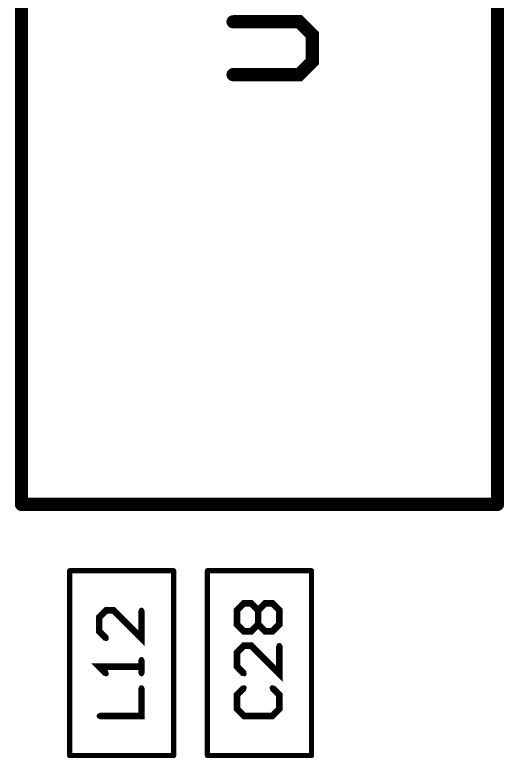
# Model space of a CAD drawing. Extents: x -4.2 to 14.8, y -3.5 to 8.8.
# Drawn here: x 0.00711 to 0.00748, y 0.001838 to 0.0024 of the extents above; entities that cross this region are included whole.
import ezdxf

# ---------------------------------------------------------------- set-up
doc = ezdxf.new("R2010")
doc.units = 0
doc.layers.add('2D_LINE_00', color=1, linetype='CONTINUOUS')

# ---------------------------------------------------------------- blocks, each defined once
blk = doc.blocks.new('SMOOTH_0$00001')
at = {"const_width": 0.00000499}
blk.add_lwpolyline([(-0.00000249, 0, 1), (0.00000249, 0, 1)], format="xyb", close=True, dxfattribs=at)
blk = doc.blocks.new('DRAWING_36')
at = {"layer": '2D_LINE_00', "const_width": 0.00001}
blk.add_lwpolyline([(0, 0), (0, 0.00083), (0.00036, 0.00083)], dxfattribs=at)
at = {"layer": '2D_LINE_00'}
blk.add_blockref('SMOOTH_0$00001', (0, 0), dxfattribs=at)
blk = doc.blocks.new('DRAWING_37')
at = {"layer": '2D_LINE_00', "const_width": 0.00001}
blk.add_lwpolyline([(0, 0), (0, 0.00083)], dxfattribs=at)
at = {"layer": '2D_LINE_00'}
blk.add_blockref('SMOOTH_0$00001', (0, 0), dxfattribs=at)
blk = doc.blocks.new('DRAWING_38')
at = {"layer": '2D_LINE_00', "const_width": 0.00001}
blk.add_lwpolyline([(0, 0), (0.00036, 0)], dxfattribs=at)
at = {"layer": '2D_LINE_00'}
for p in [(0, 0), (0.00036, 0)]:
    blk.add_blockref('SMOOTH_0$00001', p, dxfattribs=at)
blk = doc.blocks.new('DRAWING_316')
at = {"layer": '2D_LINE_00', "const_width": 0.00001}
blk.add_lwpolyline([(0, 0), (0.00005, 0), (0.00006, 0.00001), (0.00006, 0.00002997), (0.00005, 0.00003997), (0, 0.00003997)], dxfattribs=at)
at = {"layer": '2D_LINE_00'}
for p in [(0, 0.00003997), (0.00005, 0.00003997), (0.00006, 0.00002997), (0.00006, 0.00001), (0, 0), (0.00005, 0)]:
    blk.add_blockref('SMOOTH_0$00001', p, dxfattribs=at)
blk = doc.blocks.new('SMOOTH_0$000003937')
at = {"const_width": 0.00000197}
blk.add_lwpolyline([(-0.00000097, 0, 1), (0.00000097, 0, 1)], format="xyb", close=True, dxfattribs=at)
blk = doc.blocks.new('DRAWING_865')
at = {"layer": '2D_LINE_00', "const_width": 0.00000394}
blk.add_lwpolyline([(0, 0), (0.00007874, 0)], dxfattribs=at)
at = {"layer": '2D_LINE_00'}
for p in [(0, 0), (0.00007874, 0)]:
    blk.add_blockref('SMOOTH_0$000003937', p, dxfattribs=at)
blk = doc.blocks.new('DRAWING_866')
at = {"layer": '2D_LINE_00', "const_width": 0.00000394}
blk.add_lwpolyline([(0, 0), (0, 0.00013974)], dxfattribs=at)
at = {"layer": '2D_LINE_00'}
for p in [(0, 0.00013974), (0, 0)]:
    blk.add_blockref('SMOOTH_0$000003937', p, dxfattribs=at)
blk = doc.blocks.new('DRAWING_867')
at = {"layer": '2D_LINE_00', "const_width": 0.00000394}
blk.add_lwpolyline([(0, 0), (0, 0.00013974)], dxfattribs=at)
at = {"layer": '2D_LINE_00'}
for p in [(0, 0.00013974), (0, 0)]:
    blk.add_blockref('SMOOTH_0$000003937', p, dxfattribs=at)
blk = doc.blocks.new('DRAWING_868')
at = {"layer": '2D_LINE_00', "const_width": 0.00000394}
blk.add_lwpolyline([(0, 0), (0.00007874, 0)], dxfattribs=at)
at = {"layer": '2D_LINE_00'}
for p in [(0, 0), (0.00007874, 0)]:
    blk.add_blockref('SMOOTH_0$000003937', p, dxfattribs=at)
blk = doc.blocks.new('DRAWING_897')
at = {"layer": '2D_LINE_00', "const_width": 0.00000394}
blk.add_lwpolyline([(0, 0), (0.00007871, 0)], dxfattribs=at)
at = {"layer": '2D_LINE_00'}
for p in [(0, 0), (0.00007871, 0)]:
    blk.add_blockref('SMOOTH_0$000003937', p, dxfattribs=at)
blk = doc.blocks.new('DRAWING_898')
at = {"layer": '2D_LINE_00', "const_width": 0.00000394}
blk.add_lwpolyline([(0, 0), (0, 0.00013974)], dxfattribs=at)
at = {"layer": '2D_LINE_00'}
for p in [(0, 0.00013974), (0, 0)]:
    blk.add_blockref('SMOOTH_0$000003937', p, dxfattribs=at)
blk = doc.blocks.new('DRAWING_899')
at = {"layer": '2D_LINE_00', "const_width": 0.00000394}
blk.add_lwpolyline([(0, 0), (0, 0.00013974)], dxfattribs=at)
at = {"layer": '2D_LINE_00'}
for p in [(0, 0.00013974), (0, 0)]:
    blk.add_blockref('SMOOTH_0$000003937', p, dxfattribs=at)
blk = doc.blocks.new('DRAWING_900')
at = {"layer": '2D_LINE_00', "const_width": 0.00000394}
blk.add_lwpolyline([(0, 0), (0.00007871, 0)], dxfattribs=at)
at = {"layer": '2D_LINE_00'}
for p in [(0, 0), (0.00007871, 0)]:
    blk.add_blockref('SMOOTH_0$000003937', p, dxfattribs=at)
blk = doc.blocks.new('DRAWING_2657')
at = {"layer": '2D_LINE_00', "const_width": 0.00000501}
blk.add_lwpolyline([(0, 0), (0.00003199, 0), (0.00003199, 0.00002134)], dxfattribs=at)
at = {"layer": '2D_LINE_00'}
for p in [(0.00003199, 0.00002134), (0, 0), (0.00003199, 0)]:
    blk.add_blockref('SMOOTH_0$000003937', p, dxfattribs=at)
blk = doc.blocks.new('DRAWING_2658')
at = {"layer": '2D_LINE_00', "const_width": 0.00000501}
blk.add_lwpolyline([(0, 0), (0, 0.00001066), (0, 0.00000533), (-0.00003199, 0.00000533), (-0.00002667, 0)], dxfattribs=at)
at = {"layer": '2D_LINE_00'}
for p in [(0, 0.00001066), (-0.00003199, 0.00000533), (0, 0.00000533), (-0.00002667, 0), (0, 0)]:
    blk.add_blockref('SMOOTH_0$000003937', p, dxfattribs=at)
blk = doc.blocks.new('DRAWING_2659')
at = {"layer": '2D_LINE_00', "const_width": 0.00000501}
blk.add_lwpolyline([(0, 0), (0, -0.00002131), (-0.00002131, 0), (-0.00002667, 0), (-0.00003199, -0.00000533), (-0.00003199, -0.00001598), (-0.00002667, -0.00002131)], dxfattribs=at)
at = {"layer": '2D_LINE_00'}
for p in [(-0.00002667, 0), (-0.00002131, 0), (0, 0), (-0.00003199, -0.00000533), (-0.00003199, -0.00001598), (-0.00002667, -0.00002131), (0, -0.00002131)]:
    blk.add_blockref('SMOOTH_0$000003937', p, dxfattribs=at)
blk = doc.blocks.new('DRAWING_2684')
at = {"layer": '2D_LINE_00', "const_width": 0.00000501}
blk.add_lwpolyline([(0, 0), (-0.00000533, -0.00000533), (-0.00000533, -0.00001601), (0, -0.00002134), (0.00002134, -0.00002134), (0.00002667, -0.00001601), (0.00002667, -0.00000533), (0.00002134, 0)], dxfattribs=at)
at = {"layer": '2D_LINE_00'}
for p in [(0, 0), (0.00002134, 0), (-0.00000533, -0.00000533), (0.00002667, -0.00000533), (-0.00000533, -0.00001601), (0.00002667, -0.00001601), (0, -0.00002134), (0.00002134, -0.00002134)]:
    blk.add_blockref('SMOOTH_0$000003937', p, dxfattribs=at)
blk = doc.blocks.new('DRAWING_2685')
at = {"layer": '2D_LINE_00', "const_width": 0.00000501}
blk.add_lwpolyline([(0, 0), (0, -0.00002131), (-0.00002134, 0), (-0.00002667, 0), (-0.00003199, -0.00000533), (-0.00003199, -0.00001598), (-0.00002667, -0.00002131)], dxfattribs=at)
at = {"layer": '2D_LINE_00'}
for p in [(-0.00002667, 0), (-0.00002134, 0), (0, 0), (-0.00003199, -0.00000533), (-0.00003199, -0.00001598), (-0.00002667, -0.00002131), (0, -0.00002131)]:
    blk.add_blockref('SMOOTH_0$000003937', p, dxfattribs=at)
blk = doc.blocks.new('DRAWING_2686')
at = {"layer": '2D_LINE_00', "const_width": 0.00000501}
blk.add_lwpolyline([(0, 0), (-0.00000533, 0.00000533), (-0.00000533, 0.00001598), (0, 0.00002131), (0.00000533, 0.00002131), (0.00001066, 0.00001598), (0.00001601, 0.00002131), (0.00002134, 0.00002131), (0.00002667, 0.00001598), (0.00002667, 0.00000533), (0.00002134, 0), (0.00001601, 0), (0.00001066, 0.00000533), (0.00000533, 0), (0, 0)], dxfattribs=at)
at = {"layer": '2D_LINE_00'}
for p in [(0, 0.00002131), (0.00000533, 0.00002131), (0.00001601, 0.00002131), (0.00002134, 0.00002131), (-0.00000533, 0.00001598), (0.00001066, 0.00001598), (0.00002667, 0.00001598), (-0.00000533, 0.00000533), (0.00001066, 0.00000533), (0.00002667, 0.00000533), (0, 0), (0, 0), (0.00000533, 0), (0.00001601, 0), (0.00002134, 0)]:
    blk.add_blockref('SMOOTH_0$000003937', p, dxfattribs=at)
blk = doc.blocks.new('DRAWING_2687')
at = {"layer": '2D_LINE_00', "const_width": 0.00000501}
blk.add_lwpolyline([(0, 0), (0, 0.00001066)], dxfattribs=at)
at = {"layer": '2D_LINE_00'}
for p in [(0, 0.00001066), (0, 0)]:
    blk.add_blockref('SMOOTH_0$000003937', p, dxfattribs=at)

msp = doc.modelspace()

# ---------------------------------------------------------------- block references
for name, p in [('DRAWING_36', (0.00711501, 0.00203)), ('DRAWING_37', (0.00747501, 0.00203)), ('DRAWING_316', (0.00727501, 0.00235501)), ('DRAWING_38', (0.00711501, 0.00203)), ('DRAWING_865', (0.00715142, 0.00197987)), ('DRAWING_866', (0.00715142, 0.00184013)), ('DRAWING_867', (0.00723016, 0.00184013)), ('DRAWING_897', (0.00725564, 0.00197987)), ('DRAWING_898', (0.00725564, 0.00184013)), ('DRAWING_899', (0.00733436, 0.00184013)), ('DRAWING_2686', (0.00728333, 0.00193399)), ('DRAWING_2659', (0.00720577, 0.00194997)), ('DRAWING_2687', (0.00729399, 0.00193932)), ('DRAWING_2685', (0.00731, 0.00192331)), ('DRAWING_2658', (0.00720577, 0.00190199)), ('DRAWING_2657', (0.00717378, 0.00187)), ('DRAWING_2684', (0.00728333, 0.00189134)), ('DRAWING_868', (0.00715142, 0.00184013)), ('DRAWING_900', (0.00725564, 0.00184013))]:
    msp.add_blockref(name, p)

doc.saveas('drawing.dxf')
